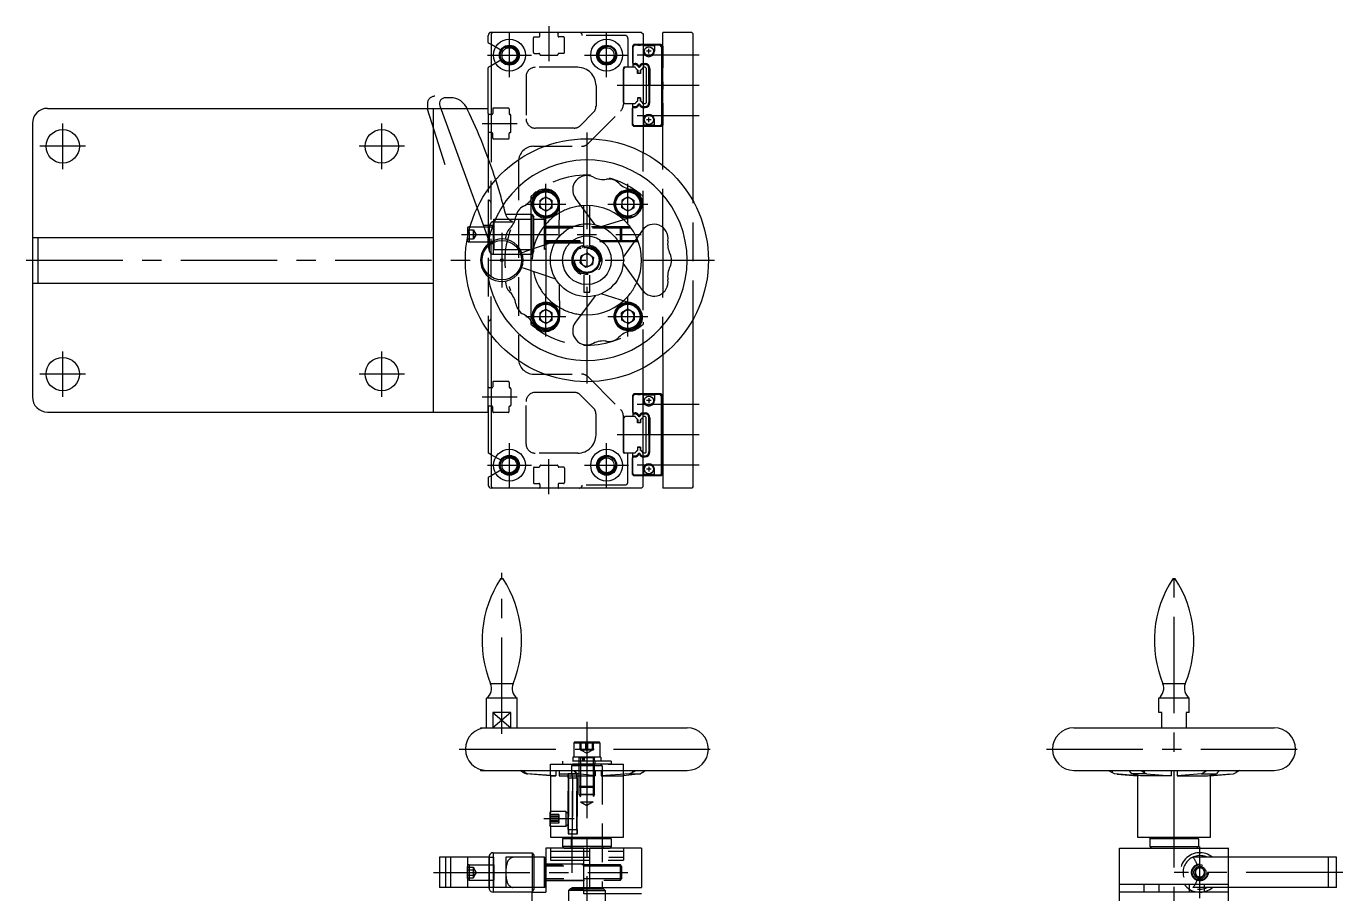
# Model space of a CAD drawing. Extents: x -44 to 453, y -18 to 783.
# Drawn here: x -2 to 431.3, y 497.4 to 782.9 of the extents above; entities that cross this region are included whole.
import ezdxf

# ---------------------------------------------------------------- set-up
doc = ezdxf.new("R2010")
doc.units = 0
for name, pattern in [('CENTER', [50.8, 31.75, -6.35, 6.35, -6.35]), ('DASHED', [19.05, 12.7, -6.35]), ('PHANTOM', [63.5, 31.75, -6.35, 6.35, -6.35, 6.35, -6.35])]:
    doc.linetypes.add(name, pattern=pattern)
doc.layers.get('0').update_dxf_attribs({"linetype": 'CONTINUOUS'})
doc.layers.add('CENTER', color=1, linetype='CENTER')

msp = doc.modelspace()

# ---------------------------------------------------------------- linework, layer by layer
at = {"color": 7, "linetype": 'CONTINUOUS'}
for p, q in [((150, 777.64), (150, 779.93)), ((151.5, 780.93), (151, 780.43)), ((151.5, 780.93), (151, 780.93)), ((151, 780.43), (151, 738.23)), ((200.5, 780.93), (151.5, 780.93)), ((200.5, 780.93), (201, 780.43)), ((201, 780.43), (201, 741.39)), ((207.5, 737.15), (207.5, 780.93)), ((215.5, 780.93), (207.5, 780.93)), ((217, 780.93), (215.5, 780.93)), ((217.5, 780.43), (217, 780.93)), ((217.5, 725.29), (217.5, 780.43)), ((151, 776.89), (150.15, 777.38)), ((207, 776.93), (201, 776.93)), ((206.7, 776.73), (201, 776.73)), ((201.1, 776.68), (201, 776.68)), ((201.1, 774.73), (201.1, 776.68)), ((204.7, 776.48), (201.1, 776.48)), ((204.7, 776.68), (204.7, 774.73)), ((206.6, 776.68), (204.7, 776.68)), ((207.1, 776.18), (206.6, 776.68)), ((207.2, 776.23), (206.7, 776.73)), ((207.5, 776.43), (207, 776.93)), ((207.1, 776.18), (207.1, 750.68)), ((207.2, 776.23), (207.2, 750.63)), ((207.5, 776.43), (207.5, 769.23)), ((203.7, 774.73), (202.1, 774.73)), ((202.9, 773.93), (202.9, 775.53)), ((150, 754.23), (150, 769.21)), ((151, 769.96), (150.15, 769.47)), ((201.7, 769.43), (201, 769.43)), ((201.01, 770.66), (201.01, 770.36)), ((201.01, 770.66), (201.63, 770.66)), ((201.01, 770.36), (201.63, 770.36)), ((201.63, 770.36), (201.63, 770.66)), ((202, 769.13), (201.7, 769.43)), ((202, 769.13), (202, 757.73)), ((202.93, 769.06), (203.23, 769.06)), ((202.93, 763.43), (202.93, 769.06)), ((203.23, 769.06), (203.23, 763.43)), ((207.25, 768.83), (207.5, 769.23)), ((207.25, 768.83), (207.25, 758.03)), ((202.93, 763.43), (202.93, 757.8)), ((203.23, 763.43), (202.93, 763.43)), ((203.23, 757.8), (203.23, 763.43)), ((207.5, 764.63), (207.25, 765.03)), ((207.5, 764.63), (207.5, 762.23)), ((137.58, 759.43), (136, 759.43)), ((207.5, 762.23), (207.25, 761.83)), ((5, 755.93), (132, 755.93)), ((132, 655.93), (132, 755.93)), ((132, 755.93), (134.42, 755.93)), ((134.12, 756.74), (146.37, 723.09)), ((143.04, 755.93), (150, 755.93)), ((150, 754.23), (150, 747.63)), ((151, 753.93), (150.3, 753.93)), ((201.7, 757.43), (201, 757.43)), ((201.01, 756.2), (201.01, 756.5)), ((201.01, 756.5), (201.63, 756.5)), ((201.01, 756.2), (201.63, 756.2)), ((201.63, 756.5), (201.63, 756.2)), ((202, 757.73), (201.7, 757.43)), ((202.93, 757.8), (203.23, 757.8)), ((207.25, 758.03), (207.5, 757.63)), ((207.5, 757.63), (207.5, 750.43)), ((0, 750.93), (0, 713.43)), ((201.1, 750.18), (201, 750.18)), ((206.7, 750.13), (201, 750.13)), ((207, 749.93), (201, 749.93)), ((201.1, 752.13), (201.1, 750.18)), ((204.7, 750.38), (201.1, 750.38)), ((203.7, 752.13), (202.1, 752.13)), ((202.9, 751.33), (202.9, 752.93)), ((204.7, 750.18), (204.7, 752.13)), ((206.6, 750.18), (204.7, 750.18)), ((207.1, 750.68), (206.6, 750.18)), ((207.2, 750.63), (206.7, 750.13)), ((207.5, 750.43), (207, 749.93)), ((150, 747.63), (150, 740.92)), ((151, 747.93), (150.3, 747.93)), ((164, 725.69), (164, 720.93)), ((164.76, 724.76), (164.41, 724.79)), ((164.76, 724.09), (164.41, 724.07)), ((166.98, 725.64), (166.94, 723.28)), ((166.98, 725.64), (169.04, 726.79)), ((169.04, 726.79), (171.06, 725.57)), ((171.02, 723.21), (171.06, 725.57)), ((173.41, 713.77), (173.53, 724.65)), ((185.24, 717.61), (178.75, 726.34)), ((181.5, 722.65), (181.5, 723.9)), ((183.5, 719.96), (183.5, 723.9)), ((193.98, 725.64), (193.94, 723.28)), ((196.04, 726.79), (193.98, 725.64)), ((196.04, 726.79), (198.06, 725.57)), ((198.02, 723.21), (198.06, 725.57)), ((200.24, 724.76), (200.59, 724.79)), ((200.24, 724.64), (200.59, 724.67)), ((164.5, 720.93), (159.27, 720.93)), ((164.5, 709.54), (164.5, 720.93)), ((164.5, 720.93), (165, 720.06)), ((165, 709.71), (165, 720.06)), ((165, 719.43), (168.5, 719.43)), ((168.96, 722.07), (166.94, 723.28)), ((168.5, 710.89), (168.5, 719.43)), ((168.5, 719.43), (169, 718.93)), ((168.96, 722.07), (171.02, 723.21)), ((187.15, 716.99), (197.53, 720.24)), ((195.96, 722.07), (193.94, 723.28)), ((198.02, 723.21), (195.96, 722.07)), ((143.2, 716.43), (143.2, 713.38)), ((143.7, 716.93), (143.7, 715.65)), ((143.7, 716.93), (144.04, 716.93)), ((169, 711.06), (169, 718.93)), ((200.76, 715.8), (194.46, 706.93)), ((201, 695.75), (201, 716.11)), ((207.5, 716.72), (207.5, 695.13)), ((0, 713.43), (0, 698.43)), ((0, 713.43), (1.83, 713.43)), ((1.83, 713.43), (1.83, 698.43)), ((1.85, 713.43), (118.98, 713.43)), ((118.98, 713.43), (132, 713.43)), ((172.24, 712.15), (161.92, 708.67)), ((172.24, 699.71), (161.92, 703.18)), ((164, 702.48), (164, 686.26)), ((200.78, 696.03), (194.46, 704.93)), ((0, 698.43), (0, 660.93)), ((0, 698.43), (1.83, 698.43)), ((1.85, 698.43), (118.98, 698.43)), ((118.98, 698.43), (132, 698.43)), ((169, 700.8), (169, 694.03)), ((173.41, 698.09), (173.53, 687.18)), ((185.24, 694.25), (178.75, 685.51)), ((197.62, 691.57), (187.15, 694.86)), ((166.98, 688.64), (169.04, 689.79)), ((169.04, 689.79), (171.06, 688.57)), ((195.96, 689.79), (193.94, 688.57)), ((198.02, 688.64), (195.96, 689.79)), ((164.76, 687.76), (164.41, 687.79)), ((164.76, 687.09), (164.41, 687.07)), ((166.98, 688.64), (166.94, 686.28)), ((168.96, 685.07), (166.94, 686.28)), ((168.96, 685.07), (171.02, 686.21)), ((171.02, 686.21), (171.06, 688.57)), ((193.98, 686.21), (193.94, 688.57)), ((196.04, 685.07), (193.98, 686.21)), ((196.04, 685.07), (198.06, 686.28)), ((198.02, 688.64), (198.06, 686.28)), ((200.24, 687.22), (200.59, 687.19)), ((200.24, 687.09), (200.59, 687.07)), ((217.5, 631.43), (217.5, 686.56)), ((150, 664.23), (150, 682.73)), ((151, 681.39), (151, 631.43)), ((207.5, 674.7), (207.5, 630.93)), ((201, 631.43), (201, 670.46)), ((150, 655.93), (150, 664.23)), ((151, 663.93), (150.3, 663.93)), ((207, 661.93), (201, 661.93)), ((206.7, 661.73), (201, 661.73)), ((201.1, 661.68), (201, 661.68)), ((201.1, 659.73), (201.1, 661.68)), ((204.7, 661.48), (201.1, 661.48)), ((203.7, 659.73), (202.1, 659.73)), ((202.9, 660.53), (202.9, 658.93)), ((204.7, 661.68), (204.7, 659.73)), ((206.6, 661.68), (204.7, 661.68)), ((207.1, 661.18), (206.6, 661.68)), ((207.2, 661.23), (206.7, 661.73)), ((207.5, 661.43), (207, 661.93)), ((207.1, 635.68), (207.1, 661.18)), ((207.2, 635.63), (207.2, 661.23)), ((207.5, 654.23), (207.5, 661.43)), ((217.5, 631.43), (217.5, 659)), ((5, 655.93), (132, 655.93)), ((132, 655.93), (150, 655.93)), ((150, 657.63), (150, 642.64)), ((151, 657.93), (150.3, 657.93)), ((201.7, 654.43), (201, 654.43)), ((201.01, 655.66), (201.01, 655.36)), ((201.01, 655.66), (201.63, 655.66)), ((201.01, 655.36), (201.63, 655.36)), ((201.63, 655.36), (201.63, 655.66)), ((202, 654.13), (201.7, 654.43)), ((207.25, 653.83), (207.5, 654.23)), ((202, 642.73), (202, 654.13)), ((202.93, 654.06), (203.23, 654.06)), ((202.93, 648.43), (202.93, 654.06)), ((203.23, 654.06), (203.23, 648.43)), ((207.25, 643.03), (207.25, 653.83)), ((207.5, 649.63), (207.25, 650.03)), ((203.23, 648.43), (202.93, 648.43)), ((202.93, 648.43), (202.93, 642.8)), ((203.23, 642.8), (203.23, 648.43)), ((207.5, 647.23), (207.25, 646.83)), ((207.5, 647.23), (207.5, 649.63)), ((151, 641.89), (150.15, 642.38)), ((201.7, 642.43), (201, 642.43)), ((201.01, 641.2), (201.01, 641.5)), ((201.01, 641.5), (201.63, 641.5)), ((201.63, 641.5), (201.63, 641.2)), ((202, 642.73), (201.7, 642.43)), ((202.93, 642.8), (203.23, 642.8)), ((207.25, 643.03), (207.5, 642.63)), ((207.5, 635.43), (207.5, 642.63)), ((201.01, 641.2), (201.63, 641.2)), ((201.1, 637.13), (201.1, 635.18)), ((203.7, 637.13), (202.1, 637.13)), ((202.9, 637.93), (202.9, 636.33)), ((204.7, 635.18), (204.7, 637.13)), ((150, 634.21), (150, 631.93)), ((151, 634.96), (150.15, 634.47)), ((201.1, 635.18), (201, 635.18)), ((206.7, 635.13), (201, 635.13)), ((207, 634.93), (201, 634.93)), ((204.7, 635.38), (201.1, 635.38)), ((206.6, 635.18), (204.7, 635.18)), ((207.1, 635.68), (206.6, 635.18)), ((207.2, 635.63), (206.7, 635.13)), ((207.5, 635.43), (207, 634.93)), ((151, 631.43), (151.5, 630.93)), ((151.5, 630.93), (151, 630.93)), ((200.5, 630.93), (151.5, 630.93)), ((201, 631.43), (200.5, 630.93)), ((217, 630.93), (207.5, 630.93)), ((215.5, 630.93), (207.5, 630.93)), ((217, 630.93), (215.5, 630.93)), ((217.5, 631.43), (217, 630.93)), ((217.5, 631.43), (217, 630.93)), ((154.91, 601), (154.09, 601)), ((376.17, 601), (375.34, 601)), ((158.19, 566.53), (150.81, 566.53)), ((379.45, 566.53), (372.07, 566.53)), ((159.5, 561.79), (149.5, 561.79)), ((149.5, 552), (149.5, 561.79)), ((159.5, 552), (159.5, 561.79)), ((380.76, 561.79), (370.76, 561.79)), ((370.76, 557), (370.76, 561.79)), ((380.76, 557), (380.76, 561.79)), ((157.5, 557), (151.5, 557)), ((151.5, 557), (151.5, 552)), ((157.5, 552), (157.5, 557)), ((371.76, 557), (370.76, 557)), ((371.76, 552), (371.76, 557)), ((379.76, 557), (379.76, 552)), ((380.76, 557), (379.76, 557)), ((147.5, 552), (147.5, 551.71)), ((147.5, 552), (149.93, 552)), ((149.93, 552), (215.5, 552)), ((342.76, 552), (408.76, 552)), ((147.5, 538.29), (147.5, 538)), ((147.5, 538), (149.93, 538)), ((149.93, 538), (215.5, 538)), ((161.92, 537.31), (160.61, 538)), ((161.92, 538), (161.92, 537.31)), ((162.9, 536.82), (161.92, 537.31)), ((172.24, 538), (172.24, 536.14)), ((173.41, 538), (173.41, 536.14)), ((173.52, 536.82), (173.53, 537.31)), ((178.75, 538), (178.75, 537.31)), ((179.37, 536.82), (178.75, 537.31)), ((185.24, 538), (185.24, 536.14)), ((187.15, 538), (187.15, 536.14)), ((197.53, 537.31), (196.55, 536.82)), ((197.53, 538), (197.53, 537.31)), ((198.58, 537.89), (197.53, 537.31)), ((200.76, 537.31), (200.17, 536.82)), ((200.76, 537.31), (201.71, 538)), ((342.76, 538), (408.76, 538)), ((354.16, 538), (355.34, 537.31)), ((355.34, 538), (355.34, 537.31)), ((356.16, 536.82), (355.34, 537.31)), ((360.82, 538), (361.44, 537.31)), ((361.44, 537.31), (361.75, 536.82)), ((365.24, 537.72), (365.88, 537.31)), ((365.88, 538), (365.88, 537.31)), ((365.89, 537.31), (366.72, 536.82)), ((374.76, 538), (374.76, 536.14)), ((376.76, 538), (376.76, 536.14)), ((385.63, 537.31), (384.79, 536.82)), ((385.63, 538), (385.63, 537.31)), ((386.28, 537.72), (385.63, 537.31)), ((390.07, 537.31), (389.76, 536.82)), ((390.7, 538), (390.07, 537.31)), ((395.35, 536.82), (396.17, 537.31)), ((397.35, 538), (396.17, 537.31)), ((396.17, 538), (396.17, 537.31)), ((170.5, 536.14), (162.66, 536.82)), ((162.66, 536.82), (162.9, 536.82)), ((172.24, 536.14), (162.9, 536.82)), ((170.5, 536.14), (172.24, 536.14)), ((170.5, 536.14), (170.5, 524.49)), ((173.52, 536.82), (173.41, 536.14)), ((173.41, 536.14), (185.24, 536.14)), ((185.24, 536.14), (179.37, 536.82)), ((196.55, 536.82), (187.15, 536.14)), ((187.15, 536.14), (194.46, 536.14)), ((200.17, 536.82), (194.46, 536.14)), ((194.5, 516), (194.5, 536.14)), ((196.55, 536.82), (200.17, 536.82)), ((364.07, 536.14), (356.16, 536.82)), ((357.05, 536.75), (363.76, 536.14)), ((366.72, 536.82), (361.75, 536.82)), ((364.69, 536.14), (361.75, 536.82)), ((363.76, 536.14), (363.76, 516)), ((364.07, 536.14), (363.76, 536.14)), ((364.07, 536.28), (364.07, 536.14)), ((374.76, 536.14), (364.69, 536.14)), ((366.72, 536.82), (374.76, 536.14)), ((384.79, 536.82), (376.76, 536.14)), ((376.76, 536.14), (386.82, 536.14)), ((384.79, 536.82), (389.76, 536.82)), ((386.82, 536.14), (389.76, 536.82)), ((387.44, 536.14), (395.35, 536.82)), ((387.44, 536.28), (387.44, 536.14)), ((387.44, 536.14), (387.76, 536.14)), ((394.46, 536.75), (387.76, 536.14)), ((387.76, 516), (387.76, 536.14)), ((170.51, 524.42), (170.3, 524.06)), ((170.5, 524.49), (170.51, 524.42)), ((170.3, 524.06), (170.3, 519.95)), ((170.51, 519.58), (170.3, 519.95)), ((170.51, 519.58), (170.5, 519.5)), ((170.5, 519.5), (170.5, 516)), ((170.5, 516), (194.5, 516)), ((174.5, 515.5), (175, 516)), ((190.5, 515.5), (190, 516)), ((190.5, 515.5), (190, 516)), ((363.76, 516), (375.76, 516)), ((367.76, 515.5), (368.26, 516)), ((375.76, 516), (387.76, 516)), ((383.76, 515.5), (383.26, 516)), ((181.5, 512.4), (169, 512.4)), ((169, 512.4), (169, 507.34)), ((190.5, 515.5), (174.5, 515.5)), ((174.5, 515.5), (174.5, 512.9)), ((190.5, 512.9), (174.5, 512.9)), ((174.5, 512.9), (175, 512.4)), ((175, 512.4), (190, 512.4)), ((200.5, 512.4), (183.5, 512.4)), ((190.5, 512.9), (190, 512.4)), ((190.5, 515.5), (190.5, 512.9)), ((200.5, 512.4), (200.5, 499.4)), ((357.78, 512.4), (393.76, 512.4)), ((357.78, 494.3), (357.78, 512.4)), ((357.78, 512.4), (363.85, 512.4)), ((383.76, 515.5), (367.76, 515.5)), ((367.76, 515.5), (367.76, 512.9)), ((367.76, 512.9), (375.76, 512.9)), ((367.76, 512.9), (368.26, 512.4)), ((375.76, 512.9), (383.76, 512.9)), ((383.76, 512.9), (383.26, 512.4)), ((383.76, 515.5), (383.76, 512.9)), ((387.66, 512.4), (393.76, 512.4)), ((393.73, 494.3), (393.73, 512.4)), ((134, 509.4), (134, 499.4)), ((136, 509.4), (134, 509.4)), ((137.58, 509.4), (136, 509.4)), ((143.22, 509.4), (137.58, 509.4)), ((150.25, 509.4), (143.22, 509.4)), ((143.22, 509.4), (143.22, 499.4)), ((150.25, 509.4), (150.25, 499.4)), ((150.38, 509.93), (150.38, 499.4)), ((151.64, 510.9), (164.5, 510.9)), ((151.64, 510.9), (151.64, 497.9)), ((164.5, 510.9), (164.5, 497.9)), ((164.5, 510.9), (165, 510.03)), ((165, 510.03), (165, 498.77)), ((168.5, 509.4), (165, 509.4)), ((169, 508.9), (168.5, 509.4)), ((168.5, 509.4), (168.5, 499.4)), ((168.5, 499.4), (168.5, 509.4)), ((169, 508.9), (169, 499.9)), ((169, 508.9), (169, 507.34)), ((426.57, 509.4), (393.76, 509.4)), ((426.57, 499.4), (426.57, 509.4)), ((429.26, 509.4), (426.57, 509.4)), ((429.26, 499.4), (429.26, 509.4)), ((136, 499.4), (134, 499.4)), ((137.58, 499.4), (136, 499.4)), ((143.22, 499.4), (137.58, 499.4)), ((150.25, 499.4), (143.22, 499.4)), ((150.38, 499.4), (150.38, 498.87)), ((164.5, 497.9), (165, 498.77)), ((168.5, 499.4), (165, 499.4)), ((169, 499.9), (168.5, 499.4)), ((169, 501.46), (169, 497.9)), ((181.5, 499.4), (187.53, 499.4)), ((181.5, 497.4), (181.5, 499.4)), ((181.5, 499.3), (187.5, 499.3)), ((181.5, 499), (188, 499)), ((181.5, 498.5), (188.5, 498.5)), ((187.5, 499.4), (187.5, 499.3)), ((187.53, 499.4), (200.5, 499.4)), ((188, 499), (188.5, 498.5)), ((188.5, 498.5), (188.5, 497.4)), ((393.76, 500.4), (357.78, 500.4)), ((365.81, 500.4), (365.81, 497.9)), ((370.76, 500.4), (370.76, 497.9)), ((380.76, 500.4), (380.76, 497.9)), ((385.71, 500.4), (385.71, 497.9)), ((426.57, 499.4), (393.76, 499.4)), ((429.26, 499.4), (426.57, 499.4)), ((164.5, 497.9), (151.64, 497.9)), ((164.5, 489.3), (164.5, 497.9)), ((164.5, 497.9), (168.98, 497.9)), ((200.5, 497.4), (181.5, 497.4)), ((393.76, 497.9), (357.78, 497.9))]:
    msp.add_line(p, q, dxfattribs=at)
at = {"color": 3, "linetype": 'DASHED'}
for p, q in [((166.7, 780.93), (151.5, 780.93)), ((167, 779.73), (167, 780.63)), ((173, 779.73), (173, 780.63)), ((180, 780.93), (173.3, 780.93)), ((195, 779.93), (181, 779.93)), ((154.37, 774.95), (151, 776.89)), ((164.9, 774.33), (164.9, 779.13)), ((165.2, 779.43), (166.7, 779.43)), ((174.8, 779.43), (173.3, 779.43)), ((175.1, 774.33), (175.1, 779.13)), ((196, 778.93), (196, 769.43)), ((198, 776.93), (197.5, 776.43)), ((197.5, 776.43), (197.5, 770.93)), ((198.1, 776.73), (197.6, 776.23)), ((198.1, 776.68), (197.6, 776.18)), ((197.6, 776.23), (197.6, 776.18)), ((197.6, 776.18), (197.6, 770.66)), ((201, 776.93), (198, 776.93)), ((199.3, 776.73), (198.1, 776.73)), ((201, 776.68), (198.1, 776.68)), ((199.3, 776.73), (199.3, 776.68)), ((199.3, 776.73), (200.1, 776.73)), ((200.1, 776.73), (200.1, 776.68)), ((201, 776.73), (200.1, 776.73)), ((154.37, 771.91), (151, 769.96)), ((165.2, 774.03), (166.7, 774.03)), ((167.3, 773.43), (172.7, 773.43)), ((174.8, 774.03), (173.3, 774.03)), ((179.5, 769.43), (165.5, 769.43)), ((195, 769.43), (194.5, 768.93)), ((194.5, 769.13), (194.5, 757.17)), ((194.5, 757.93), (194.5, 768.93)), ((196, 769.43), (194.8, 769.43)), ((198.44, 769.43), (195, 769.43)), ((197.5, 770.93), (197.6, 770.71)), ((197.6, 770.66), (198.39, 770.66)), ((197.6, 770.66), (197.6, 770.36)), ((197.6, 770.36), (198.39, 770.36)), ((197.6, 770.36), (197.6, 769.43)), ((198.39, 770.66), (198.39, 770.36)), ((198.65, 769.06), (198.44, 769.43)), ((199.2, 767.43), (199.2, 768.54)), ((199.2, 768.46), (199.25, 768.44)), ((200.2, 767.43), (199.2, 767.43)), ((199.25, 768.44), (199.25, 767.48)), ((199.25, 767.48), (200.15, 767.48)), ((199.52, 770.01), (199.26, 769.86)), ((199.26, 769.86), (199.35, 769.7)), ((199.61, 769.85), (199.35, 769.7)), ((199.52, 770.01), (199.61, 769.85)), ((199.62, 769.84), (199.61, 769.85)), ((199.61, 769.85), (199.61, 769.85)), ((199.61, 769.85), (199.62, 769.84)), ((199.88, 770.01), (199.79, 769.85)), ((199.79, 769.85), (199.79, 769.85)), ((199.79, 769.85), (200.05, 769.7)), ((199.88, 770.01), (200.14, 769.86)), ((200.05, 769.7), (200.14, 769.86)), ((200.2, 768.46), (200.15, 768.44)), ((200.15, 767.48), (200.15, 768.44)), ((200.2, 768.54), (200.2, 767.43)), ((200.96, 769.43), (200.75, 769.06)), ((201, 769.43), (200.96, 769.43)), ((162.5, 766.43), (162.5, 752.43)), ((185.5, 763.43), (185.5, 756.66)), ((199.2, 759.43), (199.2, 758.32)), ((200.2, 759.43), (199.2, 759.43)), ((199.2, 758.39), (199.25, 758.42)), ((199.25, 758.42), (199.25, 759.38)), ((199.25, 759.38), (200.15, 759.38)), ((200.15, 759.38), (200.15, 758.42)), ((200.2, 758.39), (200.15, 758.42)), ((200.2, 758.32), (200.2, 759.43)), ((134.42, 755.93), (143.04, 755.93)), ((151.2, 753.93), (151, 753.93)), ((151.5, 755.73), (151.5, 754.23)), ((156.6, 756.03), (151.8, 756.03)), ((156.9, 755.73), (156.9, 754.23)), ((184.62, 754.53), (180.39, 750.31)), ((182.88, 744.31), (193.62, 755.05)), ((195, 757.43), (194.5, 757.93)), ((198.44, 757.43), (195, 757.43)), ((197.5, 755.93), (197.6, 756.15)), ((197.5, 750.43), (197.5, 755.93)), ((197.6, 756.5), (197.6, 757.43)), ((197.6, 756.2), (197.6, 756.5)), ((197.6, 756.5), (198.39, 756.5)), ((197.6, 756.2), (198.39, 756.2)), ((197.6, 750.68), (197.6, 756.2)), ((198.39, 756.2), (198.39, 756.5)), ((198.65, 757.8), (198.44, 757.43)), ((199.26, 757), (199.35, 757.16)), ((199.52, 756.85), (199.26, 757)), ((199.61, 757.01), (199.35, 757.16)), ((199.52, 756.85), (199.61, 757)), ((199.62, 757.01), (199.61, 757.01)), ((199.61, 757.01), (199.61, 757)), ((199.61, 757), (199.62, 757.01)), ((199.79, 757.01), (200.05, 757.16)), ((199.79, 757.01), (199.79, 757.01)), ((199.88, 756.85), (199.79, 757.01)), ((199.88, 756.85), (200.14, 757)), ((200.05, 757.16), (200.14, 757)), ((200.96, 757.43), (200.75, 757.8)), ((201, 757.43), (200.96, 757.43)), ((157.5, 748.23), (157.5, 753.63)), ((198, 749.93), (197.5, 750.43)), ((198.1, 750.18), (197.6, 750.68)), ((197.6, 750.63), (197.6, 750.68)), ((198.1, 750.13), (197.6, 750.63)), ((201, 749.93), (198, 749.93)), ((201, 750.18), (198.1, 750.18)), ((199.3, 750.13), (198.1, 750.13)), ((199.3, 750.13), (199.3, 750.18)), ((199.3, 750.13), (200.1, 750.13)), ((200.1, 750.13), (200.1, 750.18)), ((201, 750.13), (200.1, 750.13)), ((151.2, 747.93), (151, 747.93)), ((151.5, 746.13), (151.5, 747.63)), ((156.6, 745.83), (151.8, 745.83)), ((156.9, 746.13), (156.9, 747.63)), ((178.27, 749.43), (165.5, 749.43)), ((150, 740.92), (150, 725.77)), ((165, 743.43), (180.76, 743.43)), ((201, 716.11), (201, 741.51)), ((151, 681.27), (151, 738.23)), ((160, 738.43), (160, 673.43)), ((207.5, 716.72), (207.5, 737.03)), ((150, 725.77), (150, 682.61)), ((164, 726.95), (164, 725.69)), ((217.5, 686.56), (217.5, 725.29)), ((146.37, 723.09), (150.38, 712.07)), ((151.84, 719.43), (165, 719.43)), ((151.84, 719.43), (151.84, 709.43)), ((151.84, 709.43), (151.84, 719.43)), ((159.27, 720.93), (155.8, 720.93)), ((164, 720.93), (164, 709.93)), ((181.5, 710.83), (181.5, 722.65)), ((183.5, 710.83), (183.5, 719.96)), ((143.2, 715.93), (145.2, 715.93)), ((143.2, 715.93), (145.2, 715.93)), ((143.7, 714.43), (143.7, 715.65)), ((143.7, 715.26), (143.7, 711.93)), ((144.04, 716.93), (151.84, 716.93)), ((145.2, 715.93), (146.07, 714.43)), ((145.2, 715.18), (145.2, 715.93)), ((145.2, 715.18), (145.2, 715.93)), ((145.2, 715.18), (145.2, 715.93)), ((145.2, 715.93), (145.2, 715.18)), ((145.2, 714.43), (145.2, 715.18)), ((145.2, 713.68), (145.2, 715.18)), ((145.2, 715.18), (145.2, 713.68)), ((145.2, 715.18), (145.2, 714.43)), ((148.43, 717.43), (151.84, 717.43)), ((149.88, 713.45), (148.43, 717.42)), ((150.38, 716.78), (150.38, 708.95)), ((151.64, 718.58), (158.14, 718.58)), ((151.64, 718.58), (158.14, 718.58)), ((151.64, 718.58), (151.64, 707.97)), ((151.84, 711.43), (151.84, 717.43)), ((151.84, 711.93), (151.84, 716.93)), ((169, 717.18), (181.5, 717.18)), ((196.75, 716.93), (169, 716.93)), ((197.07, 716.49), (169, 716.49)), ((193.51, 711.93), (193.51, 716.93)), ((193.51, 716.93), (193.94, 716.49)), ((193.94, 716.49), (193.94, 712.36)), ((143.2, 714.43), (145.2, 714.43)), ((143.2, 714.43), (145.2, 714.43)), ((143.2, 713.38), (143.2, 712.93)), ((143.2, 712.93), (143.2, 712.43)), ((143.2, 712.93), (145.2, 712.93)), ((143.2, 712.93), (145.2, 712.93)), ((143.7, 711.93), (151.84, 711.93)), ((146.07, 714.43), (145.2, 712.93)), ((145.2, 713.68), (145.2, 714.43)), ((145.2, 714.43), (145.2, 713.68)), ((145.2, 713.68), (145.2, 712.93)), ((145.2, 712.93), (145.2, 713.68)), ((145.2, 712.93), (145.2, 713.68)), ((145.2, 713.68), (145.2, 712.93)), ((149.88, 713.45), (150.38, 712.07)), ((150.38, 712.07), (149.88, 713.45)), ((149.88, 713.45), (149.88, 711.43)), ((149.88, 711.43), (151.84, 711.43)), ((168.5, 709.43), (168.5, 710.89)), ((199.31, 712.36), (169, 712.36)), ((199.47, 711.93), (169, 711.93)), ((169, 711.68), (181.5, 711.68)), ((169, 711.06), (169, 711.06)), ((169, 711.06), (169, 700.8)), ((193.52, 711.93), (193.94, 712.36)), ((151.64, 707.93), (164.5, 707.93)), ((151.84, 709.43), (168.5, 709.43)), ((164, 709.93), (164, 702.48)), ((164.5, 707.93), (164.5, 709.54)), ((164.5, 707.93), (165, 708.79)), ((165, 708.79), (165, 709.71)), ((168.5, 709.43), (169, 709.93)), ((180.32, 705.03), (180.63, 707.36)), ((180.57, 709.72), (180.42, 710.03)), ((182.81, 708.26), (180.63, 707.36)), ((181.19, 709.97), (181.08, 710.3)), ((182.81, 708.26), (184.68, 706.83)), ((184.68, 706.83), (184.37, 704.49)), ((180.32, 705.03), (182.19, 703.59)), ((182.19, 703.59), (184.37, 704.49)), ((181.5, 701.03), (181.5, 695.43)), ((183.5, 695.43), (183.5, 701.03)), ((181.5, 695.43), (183.5, 695.43)), ((201, 670.46), (201, 695.75)), ((207.5, 674.58), (207.5, 695.13)), ((164, 686.26), (164, 684.91)), ((201, 685.59), (201, 684.91)), ((165, 668.43), (180.76, 668.43)), ((182.88, 667.55), (193.62, 656.81)), ((151.2, 663.93), (151, 663.93)), ((151.5, 665.73), (151.5, 664.23)), ((156.6, 666.03), (151.8, 666.03)), ((156.9, 665.73), (156.9, 664.23)), ((157.5, 663.63), (157.5, 658.23)), ((162.5, 645.43), (162.5, 659.43)), ((178.27, 662.43), (165.5, 662.43)), ((184.62, 657.32), (180.39, 661.55)), ((198, 661.93), (197.5, 661.43)), ((197.5, 661.43), (197.5, 655.93)), ((198.1, 661.73), (197.6, 661.23)), ((198.1, 661.68), (197.6, 661.18)), ((197.6, 661.23), (197.6, 661.18)), ((197.6, 661.18), (197.6, 655.66)), ((201, 661.93), (198, 661.93)), ((199.3, 661.73), (198.1, 661.73)), ((201, 661.68), (198.1, 661.68)), ((199.3, 661.73), (199.3, 661.68)), ((199.3, 661.73), (200.1, 661.73)), ((200.1, 661.73), (200.1, 661.68)), ((201, 661.73), (200.1, 661.73)), ((151.2, 657.93), (151, 657.93)), ((151.5, 656.13), (151.5, 657.63)), ((156.6, 655.83), (151.8, 655.83)), ((156.9, 656.13), (156.9, 657.63)), ((185.5, 648.43), (185.5, 655.2)), ((194.5, 642.73), (194.5, 654.68)), ((195, 654.43), (194.5, 653.93)), ((198.44, 654.43), (195, 654.43)), ((197.5, 655.93), (197.6, 655.71)), ((197.6, 655.66), (197.6, 655.36)), ((197.6, 655.66), (198.39, 655.66)), ((197.6, 655.36), (198.39, 655.36)), ((197.6, 655.36), (197.6, 654.43)), ((198.39, 655.66), (198.39, 655.36)), ((198.65, 654.06), (198.44, 654.43)), ((199.52, 655.01), (199.26, 654.86)), ((199.26, 654.86), (199.35, 654.7)), ((199.61, 654.85), (199.35, 654.7)), ((199.52, 655.01), (199.61, 654.85)), ((199.62, 654.84), (199.61, 654.85)), ((199.61, 654.85), (199.61, 654.85)), ((199.61, 654.85), (199.62, 654.84)), ((199.88, 655.01), (199.79, 654.85)), ((199.79, 654.85), (199.79, 654.85)), ((199.79, 654.85), (200.05, 654.7)), ((199.88, 655.01), (200.14, 654.86)), ((200.05, 654.7), (200.14, 654.86)), ((200.96, 654.43), (200.75, 654.06)), ((201, 654.43), (200.96, 654.43)), ((194.5, 653.93), (194.5, 642.93)), ((199.2, 652.43), (199.2, 653.54)), ((199.2, 653.46), (199.25, 653.44)), ((200.2, 652.43), (199.2, 652.43)), ((199.25, 653.44), (199.25, 652.48)), ((199.25, 652.48), (200.15, 652.48)), ((200.2, 653.46), (200.15, 653.44)), ((200.15, 652.48), (200.15, 653.44)), ((200.2, 653.54), (200.2, 652.43)), ((154.37, 639.95), (151, 641.89)), ((179.5, 642.43), (165.5, 642.43)), ((195, 642.43), (194.5, 642.93)), ((196, 642.43), (194.8, 642.43)), ((198.44, 642.43), (195, 642.43)), ((196, 632.93), (196, 642.43)), ((197.6, 641.5), (197.6, 642.43)), ((197.6, 641.5), (198.39, 641.5)), ((197.6, 641.2), (197.6, 641.5)), ((198.39, 641.2), (198.39, 641.5)), ((198.65, 642.8), (198.44, 642.43)), ((199.2, 644.43), (199.2, 643.32)), ((200.2, 644.43), (199.2, 644.43)), ((199.2, 643.39), (199.25, 643.42)), ((199.25, 643.42), (199.25, 644.38)), ((199.25, 644.38), (200.15, 644.38)), ((199.26, 642), (199.35, 642.16)), ((199.52, 641.85), (199.26, 642)), ((199.61, 642.01), (199.35, 642.16)), ((199.52, 641.85), (199.61, 642)), ((199.62, 642.01), (199.61, 642.01)), ((199.61, 642.01), (199.61, 642)), ((199.61, 642), (199.62, 642.01)), ((199.79, 642.01), (200.05, 642.16)), ((199.79, 642.01), (199.79, 642.01)), ((199.88, 641.85), (199.79, 642.01)), ((199.88, 641.85), (200.14, 642)), ((200.05, 642.16), (200.14, 642)), ((200.15, 644.38), (200.15, 643.42)), ((200.2, 643.39), (200.15, 643.42)), ((200.2, 643.32), (200.2, 644.43)), ((200.96, 642.43), (200.75, 642.8)), ((201, 642.43), (200.96, 642.43)), ((154.37, 636.91), (151, 634.96)), ((164.9, 637.53), (164.9, 632.73)), ((165.2, 637.83), (166.7, 637.83)), ((167.3, 638.43), (172.7, 638.43)), ((174.8, 637.83), (173.3, 637.83)), ((175.1, 637.53), (175.1, 632.73)), ((197.5, 640.93), (197.6, 641.15)), ((197.5, 635.43), (197.5, 640.93)), ((197.6, 641.2), (198.39, 641.2)), ((197.6, 635.68), (197.6, 641.2)), ((198, 634.93), (197.5, 635.43)), ((198.1, 635.18), (197.6, 635.68)), ((197.6, 635.63), (197.6, 635.68)), ((198.1, 635.13), (197.6, 635.63)), ((201, 634.93), (198, 634.93)), ((201, 635.18), (198.1, 635.18)), ((199.3, 635.13), (198.1, 635.13)), ((199.3, 635.13), (199.3, 635.18)), ((199.3, 635.13), (200.1, 635.13)), ((200.1, 635.13), (200.1, 635.18)), ((201, 635.13), (200.1, 635.13)), ((166.7, 630.93), (151.5, 630.93)), ((165.2, 632.43), (166.7, 632.43)), ((167, 632.13), (167, 631.23)), ((173, 632.13), (173, 631.23)), ((174.8, 632.43), (173.3, 632.43)), ((180, 630.93), (173.3, 630.93)), ((195, 631.93), (181, 631.93)), ((178.25, 547.05), (186.75, 547.05)), ((178.25, 547.05), (178.25, 542.3)), ((186.5, 547.3), (178.5, 547.3)), ((180.32, 547.3), (182.19, 547.3)), ((180.32, 544.8), (180.32, 547.3)), ((180.32, 547.3), (180.63, 547.3)), ((182.81, 547.3), (180.63, 547.3)), ((180.63, 544.8), (180.63, 547.3)), ((182.19, 544.8), (182.19, 547.3)), ((182.19, 547.3), (184.37, 547.3)), ((182.81, 544.8), (182.81, 547.3)), ((182.81, 547.3), (184.68, 547.3)), ((184.37, 544.8), (184.37, 547.3)), ((184.68, 547.3), (184.37, 547.3)), ((184.68, 544.8), (184.68, 547.3)), ((186.75, 547.05), (186.75, 542.3)), ((187.1, 542.3), (177.9, 542.3)), ((177.9, 542.3), (177.9, 541)), ((186.71, 542.3), (178.25, 542.3)), ((179.82, 542.3), (185.19, 542.3)), ((185.05, 542.3), (179.95, 542.3)), ((179.95, 541), (179.95, 542.3)), ((185, 542.1), (180, 542.1)), ((180, 530), (180, 542.1)), ((180.32, 544.8), (181.26, 544.8)), ((180.32, 544.8), (180.48, 544.8)), ((181.34, 542.3), (180.42, 542.3)), ((180.42, 542.3), (180.42, 541)), ((180.43, 542.3), (180.43, 527.6)), ((180.44, 544.8), (182.5, 543.61)), ((181.26, 544.8), (180.46, 544.8)), ((181.72, 544.8), (180.48, 544.8)), ((180.48, 544.8), (180.63, 544.8)), ((181.72, 544.8), (180.63, 544.8)), ((181.71, 542.3), (181.08, 542.3)), ((181.08, 542.3), (181.08, 541)), ((181.26, 544.8), (182.19, 544.8)), ((181.26, 544.8), (183.28, 544.8)), ((181.34, 541), (181.34, 542.3)), ((181.71, 541), (181.71, 542.3)), ((182.81, 544.8), (181.72, 544.8)), ((183.74, 544.8), (181.72, 544.8)), ((182.19, 544.8), (183.28, 544.8)), ((184.56, 544.8), (182.5, 543.61)), ((182.81, 544.8), (183.74, 544.8)), ((183.28, 544.8), (184.37, 544.8)), ((183.28, 544.8), (184.52, 544.8)), ((183.74, 544.8), (184.68, 544.8)), ((183.74, 544.8), (184.54, 544.8)), ((184.52, 544.8), (184.37, 544.8)), ((184.68, 544.8), (184.52, 544.8)), ((184.57, 542.3), (184.57, 527.6)), ((185.05, 541), (185.05, 542.3)), ((187.1, 542.3), (187.1, 541)), ((170.5, 540), (194.5, 540)), ((170.5, 536.14), (170.5, 540)), ((190.5, 541), (174.5, 541)), ((174.5, 541), (174.5, 540)), ((190.5, 540), (174.54, 540)), ((177.5, 539.5), (178, 540)), ((187.5, 539.5), (177.5, 539.5)), ((177.5, 537), (177.5, 539.5)), ((187.09, 541), (177.9, 541)), ((186.95, 540), (178.05, 540)), ((180, 539.75), (179.75, 540)), ((185.25, 540), (179.8, 540)), ((179.9, 541), (179.9, 540)), ((185.08, 541), (179.91, 541)), ((185.08, 540), (179.91, 540)), ((185.05, 541), (179.95, 541)), ((180, 539.75), (185, 539.75)), ((181.34, 541), (180.42, 541)), ((181.71, 541), (181.08, 541)), ((185, 539.75), (185.25, 540)), ((185, 530), (185, 539.75)), ((185.1, 541), (185.1, 540)), ((187.5, 539.5), (187, 540)), ((187.5, 539.5), (187.5, 499.3)), ((190.5, 541), (190.5, 540)), ((194.5, 536.14), (194.5, 540)), ((173.52, 536.82), (179.37, 536.82)), ((176.46, 537), (176.3, 536.84)), ((176.3, 535.5), (176.3, 536.84)), ((176.3, 535.5), (176.3, 518.5)), ((176.3, 518.5), (176.3, 535.5)), ((176.3, 535.5), (176.46, 535.5)), ((176.3, 535.5), (176.46, 535.5)), ((176.46, 537), (179.3, 537)), ((176.46, 535.5), (176.46, 537)), ((176.46, 518.5), (176.46, 535.5)), ((176.46, 535.5), (176.46, 518.5)), ((176.46, 535.5), (179.14, 535.5)), ((176.46, 535.5), (179.14, 535.5)), ((177.73, 535.5), (177.73, 518.5)), ((177.73, 518.5), (177.73, 535.5)), ((177.73, 535.5), (179.3, 535.5)), ((177.73, 535.5), (179.3, 535.5)), ((179.14, 537), (179.3, 536.86)), ((179.14, 535.5), (179.14, 537)), ((179.14, 535.5), (179.14, 518.5)), ((179.14, 518.5), (179.14, 535.5)), ((179.14, 535.5), (179.3, 535.5)), ((179.14, 535.5), (179.3, 535.5)), ((179.3, 535.5), (179.3, 537)), ((179.3, 535.5), (179.3, 536.84)), ((179.3, 535.5), (179.3, 518.5)), ((179.3, 518.5), (179.3, 535.5)), ((179.3, 518.5), (179.3, 535.5)), ((179.3, 535.5), (179.3, 518.5)), ((185, 532.73), (180, 532.73)), ((180.43, 532.3), (180, 532.73)), ((180, 530), (185, 530)), ((180, 530), (180.43, 529.25)), ((184.6, 530), (180.4, 530)), ((184.57, 532.3), (180.43, 532.3)), ((184.57, 532.3), (185, 532.73)), ((185, 530), (184.57, 529.25)), ((170.56, 524.5), (170.51, 524.42)), ((170.51, 524.42), (170.56, 524.14)), ((170.56, 519.5), (170.56, 524.5)), ((175.55, 524.5), (170.56, 524.5)), ((175.55, 524.5), (175.55, 519.5)), ((175.55, 524.5), (176.3, 523.75)), ((180.43, 527.6), (182.5, 526.41)), ((180.43, 527.6), (184.57, 527.6)), ((184.57, 527.6), (182.5, 526.41)), ((173.3, 523.43), (170.3, 523.43)), ((173.3, 522.88), (170.3, 522.88)), ((173.3, 522.55), (170.3, 522.55)), ((173.3, 521.45), (170.3, 521.45)), ((173.3, 521.12), (170.3, 521.12)), ((173.3, 520.57), (170.3, 520.57)), ((173.3, 523.43), (173.3, 522.55)), ((173.3, 523.43), (173.3, 522.88)), ((173.3, 522.88), (173.3, 521.45)), ((173.3, 521.12), (173.3, 522.55)), ((173.3, 520.57), (173.3, 521.45)), ((173.3, 521.12), (173.3, 520.57)), ((175.55, 519.5), (176.3, 520.25)), ((176.3, 523.75), (176.3, 520.25)), ((170.56, 519.86), (170.51, 519.58)), ((170.56, 519.5), (170.51, 519.58)), ((175.55, 519.5), (170.56, 519.5)), ((176.46, 518.5), (176.3, 518.5)), ((176.46, 518.5), (176.3, 518.5)), ((176.3, 518.5), (176.3, 517.17)), ((176.3, 517.17), (176.46, 517.01)), ((176.46, 518.5), (179.14, 518.5)), ((176.46, 518.5), (179.14, 518.5)), ((176.46, 518.5), (176.46, 517.01)), ((179.3, 517), (176.46, 517.01)), ((177.45, 515.5), (176.95, 516)), ((177.5, 517), (177.5, 499.4)), ((177.73, 518.5), (179.3, 518.5)), ((177.73, 518.5), (179.3, 518.5)), ((179.3, 518.5), (179.14, 518.5)), ((179.3, 518.5), (179.14, 518.5)), ((179.14, 518.5), (179.14, 517)), ((179.14, 517), (179.3, 517.16)), ((179.3, 518.5), (179.3, 517)), ((179.3, 518.5), (179.3, 517.16)), ((187.55, 515.5), (188.05, 516)), ((170.5, 512.4), (170.5, 508.4)), ((170.5, 511.4), (194.5, 511.4)), ((177.45, 512.9), (176.95, 512.4)), ((177.45, 512.9), (177.45, 515.5)), ((181.5, 499.4), (181.5, 512.4)), ((183.5, 499.4), (183.5, 512.4)), ((187.55, 515.5), (187.55, 512.9)), ((187.55, 512.9), (188.05, 512.4)), ((194.5, 512.4), (194.5, 508.4)), ((136, 509.4), (136, 499.4)), ((137.58, 509.4), (137.58, 499.4)), ((150.25, 509.4), (151.84, 509.4)), ((151.84, 499.4), (151.84, 509.4)), ((155.79, 509.4), (155.79, 499.4)), ((158.14, 509.4), (155.79, 509.4)), ((165, 509.4), (158.14, 509.4)), ((181.5, 507.15), (169, 507.15)), ((170.5, 509.4), (181.5, 509.4)), ((170.5, 508.4), (194.5, 508.4)), ((170.7, 509.4), (194.5, 509.4)), ((393.76, 509.4), (381.9, 509.4)), ((143.2, 502.4), (143.2, 506.4)), ((143.2, 506.13), (143.2, 505.27)), ((143.2, 505.27), (143.2, 506.13)), ((143.2, 506.13), (145.2, 506.13)), ((143.2, 505.27), (143.2, 503.53)), ((143.2, 503.53), (143.2, 505.27)), ((143.2, 505.27), (145.2, 505.27)), ((143.2, 505.27), (145.2, 505.27)), ((143.2, 503.53), (143.2, 502.67)), ((143.2, 502.67), (143.2, 503.53)), ((143.2, 503.53), (145.2, 503.53)), ((143.2, 503.53), (145.2, 503.53)), ((143.2, 502.67), (145.2, 502.67)), ((143.7, 506.9), (151.84, 506.9)), ((143.7, 506.9), (143.7, 501.9)), ((145.2, 506.13), (145.2, 505.7)), ((145.2, 505.7), (145.2, 506.13)), ((145.2, 505.9), (146.07, 504.4)), ((145.2, 505.7), (145.2, 505.9)), ((145.2, 505.7), (145.2, 504.4)), ((145.2, 505.7), (145.2, 504.4)), ((145.2, 505.7), (145.2, 505.27)), ((145.2, 505.27), (145.2, 505.7)), ((145.2, 505.27), (145.2, 504.4)), ((145.2, 504.4), (145.2, 505.27)), ((146.07, 504.4), (145.2, 502.9)), ((145.2, 504.4), (145.2, 503.1)), ((145.2, 503.1), (145.2, 504.4)), ((145.2, 504.4), (145.2, 503.53)), ((145.2, 503.53), (145.2, 504.4)), ((145.2, 503.53), (145.2, 503.1)), ((145.2, 503.1), (145.2, 503.53)), ((145.2, 503.1), (145.2, 502.9)), ((145.2, 503.1), (145.2, 502.67)), ((145.2, 502.67), (145.2, 503.1)), ((151.84, 506.9), (151.84, 501.9)), ((193.51, 506.9), (169, 506.9)), ((193.94, 506.47), (169, 506.47)), ((193.94, 506.47), (193.51, 506.9)), ((193.51, 501.9), (193.51, 506.9)), ((193.94, 506.47), (193.94, 502.33)), ((384.26, 506.13), (382.76, 505.27)), ((382.76, 505.27), (382.76, 503.53)), ((382.76, 503.53), (384.26, 502.67)), ((385.76, 505.27), (384.26, 506.13)), ((384.26, 502.67), (385.76, 503.53)), ((385.76, 503.53), (385.76, 505.27)), ((143.7, 501.9), (151.84, 501.9)), ((158.14, 499.4), (150.25, 499.4)), ((165, 499.4), (158.14, 499.4)), ((193.94, 502.33), (169, 502.33)), ((169, 501.9), (193.51, 501.9)), ((181.5, 501.65), (169, 501.65)), ((177, 499), (176.5, 498.5)), ((176.5, 498.5), (176.5, 480.3)), ((181.5, 498.5), (176.5, 498.5)), ((181.5, 499), (177, 499)), ((177.2, 499), (181.5, 499)), ((181.5, 499.3), (177.5, 499.3)), ((193.51, 501.9), (193.94, 502.33)), ((393.76, 499.4), (381.9, 499.4)), ((188.5, 497.4), (188.5, 480.3))]:
    msp.add_line(p, q, dxfattribs=at)
at = {"color": 3, "linetype": 'PHANTOM'}
for p in [(130, 757.43), (130, 757.43), (135.81, 737.32)]:
    msp.add_line(p, (130, 755.67), dxfattribs=at)
at = {"color": 3, "linetype": 'CONTINUOUS'}
for p, q in [((157.5, 557), (151.5, 552)), ((151.5, 557), (157.5, 552))]:
    msp.add_line(p, q, dxfattribs=at)
at = {"color": 7, "linetype": 'CONTINUOUS'}
for centre, radius in [((157, 773.43), 5.25), ((157, 773.43), 3.3), ((157, 773.43), 2.46), ((189, 773.43), 5.25), ((189, 773.43), 3.3), ((189, 773.43), 2.46), ((202.9, 774.73), 1.5), ((202.9, 752.13), 1.5), ((10, 743.43), 5.5), ((115, 743.43), 5.5), ((182.5, 705.93), 40), ((169, 724.43), 4), ((196, 724.43), 4), ((182.5, 705.93), 12), ((154.5, 705.93), 6.5), ((182.5, 705.93), 8), ((154.5, 705.93), 0.415), ((169, 687.43), 4), ((196, 687.43), 4), ((10, 668.43), 5.5), ((115, 668.43), 5.5), ((202.9, 659.73), 1.5), ((157, 638.43), 5.25), ((157, 638.43), 3.3), ((189, 638.43), 5.25), ((189, 638.43), 3.3), ((157, 638.43), 2.46), ((189, 638.43), 2.46), ((202.9, 637.13), 1.5)]:
    msp.add_circle(centre, radius, dxfattribs=at)
at = {"color": 3, "linetype": 'CONTINUOUS'}
for centre in [(157, 773.43), (189, 773.43), (157, 638.43), (189, 638.43)]:
    msp.add_circle(centre, 3, dxfattribs=at)
at = {"color": 3, "linetype": 'DASHED'}
for centre, radius in [((189, 773.43), 2.75), ((182.5, 705.93), 4.25), ((182.5, 705.93), 4), ((189, 638.43), 2.75), ((384.26, 504.4), 2.75), ((384.26, 504.4), 2.5), ((384.26, 504.4), 2)]:
    msp.add_circle(centre, radius, dxfattribs=at)
at = {"color": 7, "linetype": 'CONTINUOUS'}
for centre, radius, start, end in [((151, 779.93), 1, 90, 180), ((150.3, 777.64), 0.3, 180, 240), ((202.9, 774.73), 1.8, 180, 0), ((150.3, 769.21), 0.3, 120, 180), ((201.01, 769.36), 1.3, 90, 90.2346), ((201.01, 769.36), 1, 90, 90.3049), ((201.63, 769.06), 1.6, 0.0008, 89.9992), ((201.63, 769.06), 1.3, 0, 90), ((136, 757.43), 2, 90, 200), ((137.58, 753.43), 6, 20, 90), ((5, 750.93), 5, 90, 180), ((-18.76, 676.98), 180, 17.9285, 25.8569), ((150.3, 754.23), 0.3, 180, 270), ((201.01, 757.5), 1, 269.6951, 270), ((201.01, 757.5), 1.3, 269.7654, 270), ((202.9, 752.13), 1.8, 0, 180), ((201.63, 757.8), 1.3, 270, 0), ((201.63, 757.8), 1.6, 270.0008, 359.9992), ((150.3, 747.63), 0.3, 90, 180), ((182.5, 705.93), 33, 189.2441, 170.7559), ((182.5, 729.13), 4.67, 62.8742, 216.6157), ((187.83, 739.55), 7.04, 242.9344, 279.3617), ((189.71, 728.09), 4.57, 44.3074, 99.1855), ((168.86, 724.7), 4.67, 359.3445, 153.167), ((169, 724.43), 4.25, 179.0338, 109.4003), ((169, 724.43), 4.6, 96.596, 155.6427), ((169, 724.43), 4.25, 109.4003, 142.8384), ((169, 724.43), 4.6, 15.828, 96.596), ((196, 724.43), 4.6, 321.7973, 272.7509), ((196, 724.43), 4.25, 359.0338, 289.4003), ((197.88, 736.1), 6.87, 224.771, 261.4514), ((196.14, 724.7), 4.67, 287.3484, 81.1693), ((163.74, 719.55), 4.68, 116.932, 171.5815), ((158.54, 729.89), 6.89, 296.5846, 333.4135), ((169, 724.43), 4.6, 155.6427, 349.1791), ((169, 724.43), 4.25, 142.8384, 179.0338), ((169, 724.43), 2.04, 119.0338, 179.0338), ((169, 724.43), 2.04, 179.0338, 239.0338), ((169, 724.43), 2.04, 59.0338, 119.0338), ((169, 724.43), 2.04, 299.0338, 359.0338), ((169, 724.43), 2.04, 359.0338, 59.0338), ((182.5, 705.93), 18, 48.0133, 95.9862), ((196, 724.43), 2.04, 119.0338, 179.0338), ((196, 724.43), 2.04, 179.0338, 239.0338), ((196, 724.43), 2.04, 59.0338, 119.0338), ((196, 724.43), 2.04, 299.0338, 359.0338), ((196, 724.43), 2.04, 359.0338, 59.0338), ((196, 724.43), 4.25, 347.2581, 359.0338), ((152.31, 721.31), 6.89, 314.5718, 351.4285), ((169, 724.43), 2.04, 239.0338, 299.0338), ((182.5, 705.93), 18, 120.0138, 138.5904), ((196, 724.43), 2.04, 239.0338, 299.0338), ((196, 724.43), 4.25, 312.7419, 347.2581), ((143.7, 716.43), 0.5, 90, 180), ((160.43, 713.1), 4.67, 135.0686, 183.5235), ((204.56, 713.1), 4.67, 350.8817, 144.6107), ((154.5, 705.93), 7, 130.7728, 229.2272), ((154.5, 705.93), 7, 229.2272, 130.7728), ((182.5, 705.93), 18, 336.0167, 23.9868), ((215.99, 711.23), 6.91, 170.6293, 207.3632), ((51.63, 1187.22), 491.1, 282.871, 282.979), ((205.71, 705.93), 4.66, 332.8419, 26.5315), ((160.44, 698.78), 4.64, 71.3612, 82.7243), ((182.5, 705.93), 18, 192.0147, 239.9813), ((215.99, 700.62), 6.91, 152.6641, 189.3981), ((160.43, 698.76), 4.67, 176.4765, 224.9314), ((204.57, 698.76), 4.67, 215.7587, 9.1259), ((152.31, 690.54), 6.89, 8.5715, 45.4282), ((163.74, 692.3), 4.68, 188.4185, 243.068), ((169, 687.43), 4.6, 10.9379, 204.3573), ((169, 687.43), 4.25, 250.5997, 179.0338), ((169, 687.43), 2.04, 119.0338, 179.0338), ((169, 687.43), 2.04, 59.0338, 119.0338), ((169, 687.43), 2.04, 359.0338, 59.0338), ((182.5, 705.93), 18, 264.0145, 311.9518), ((196, 687.43), 4.6, 87.8044, 36.6527), ((196, 687.43), 4.25, 47.2581, 0.9662), ((196, 687.43), 2.04, 120.9662, 180.9662), ((196, 687.43), 2.04, 60.9662, 120.9662), ((196.15, 687.15), 4.66, 278.7821, 71.5119), ((196, 687.43), 2.04, 0.9662, 60.9662), ((196, 687.43), 4.25, 12.7419, 47.2581), ((158.54, 681.96), 6.89, 26.5865, 63.4154), ((168.86, 687.15), 4.66, 206.841, 359.7084), ((169, 687.43), 4.25, 179.0338, 217.1616), ((169, 687.43), 4.6, 204.3573, 343.3749), ((169, 687.43), 4.25, 217.1616, 250.5997), ((169, 687.43), 2.04, 179.0338, 239.0338), ((169, 687.43), 2.04, 239.0338, 299.0338), ((169, 687.43), 2.04, 299.0338, 359.0338), ((182.5, 682.73), 4.67, 143.4098, 298.1405), ((196, 687.43), 2.04, 180.9662, 240.9662), ((196, 687.43), 2.04, 240.9662, 300.9662), ((196, 687.43), 2.04, 300.9662, 0.9662), ((196, 687.43), 4.25, 0.9662, 12.7419), ((189.71, 683.76), 4.57, 260.8145, 315.6926), ((197.88, 675.76), 6.87, 98.5486, 135.229), ((187.83, 672.3), 7.04, 80.6383, 117.0656), ((150.3, 664.23), 0.3, 180, 270), ((5, 660.93), 5, 180, 270), ((202.9, 659.73), 1.8, 180, 0), ((150.3, 657.63), 0.3, 90, 180), ((201.01, 654.36), 1.3, 90, 90.2346), ((201.01, 654.36), 1, 90, 90.3049), ((201.63, 654.06), 1.6, 0.0008, 89.9992), ((201.63, 654.06), 1.3, 0, 90), ((150.3, 642.64), 0.3, 180, 240), ((201.01, 642.5), 1, 269.6951, 270), ((201.63, 642.8), 1.6, 270.0008, 359.9992), ((201.63, 642.8), 1.3, 270, 0), ((201.01, 642.5), 1.3, 269.7654, 270), ((202.9, 637.13), 1.8, 0, 180), ((150.3, 634.21), 0.3, 120, 180), ((151, 631.93), 1, 180, 270), ((185, 580.67), 37, 146.6714, 202.4708), ((124, 580.67), 37, 337.5292, 33.3286), ((406.26, 580.67), 37, 146.6714, 202.4708), ((345.26, 580.67), 37, 337.5292, 33.3286), ((147.11, 565), 4, 306.6383, 22.4708), ((161.89, 565), 4, 157.5292, 233.3617), ((368.37, 565), 4, 306.6383, 22.4708), ((383.14, 565), 4, 157.5292, 233.3617), ((149.5, 545), 7, 90, 270), ((215.5, 545), 7, 270, 90), ((342.76, 545), 7, 90, 270), ((408.76, 545), 7, 270, 90), ((256.12, 713.64), 200, 241.4254, 242.1391), ((172.21, 537.33), 1.32, 359.1756, 30.4726), ((180.52, 539.57), 2.87, 213.1964, 232.0119), ((197.48, 539.55), 1.99, 303.4499, 308.8816), ((366.2, 539.09), 1.68, 220.462, 234.7696), ((385.31, 539.09), 1.68, 305.2304, 319.538), ((171.64, 504.4), 21.97, 165.4299, 166.8456), ((151.64, 509.6), 1.3, 90, 165.4299), ((171.64, 504.4), 21.97, 193.1544, 194.5701), ((151.64, 499.2), 1.3, 194.5701, 270), ((187.8, 499.3), 0.3, 180, 270)]:
    msp.add_arc(centre, radius, start, end, dxfattribs=at)
at = {"color": 3, "linetype": 'DASHED'}
for centre, radius, start, end in [((166.7, 780.63), 0.3, 0, 90), ((173.3, 780.63), 0.3, 90, 180), ((180, 779.93), 1, 0, 90), ((195, 778.93), 1, 0, 90), ((157, 773.43), 2.75, 215.6448, 144.3552), ((165.2, 779.13), 0.3, 90, 180), ((166.7, 779.73), 0.3, 270, 0), ((173.3, 779.73), 0.3, 180, 270), ((174.8, 779.13), 0.3, 0, 90), ((154.52, 775.2), 0.3, 240, 324.3552), ((154.52, 771.65), 0.3, 35.6448, 120), ((165.2, 774.33), 0.3, 180, 270), ((166.7, 773.73), 0.3, 0, 90), ((167.3, 773.73), 0.3, 180, 270), ((172.7, 773.73), 0.3, 270, 0), ((173.3, 773.73), 0.3, 90, 180), ((174.8, 774.33), 0.3, 270, 0), ((165.5, 766.43), 3, 90, 180), ((179.5, 763.43), 6, 0, 90), ((194.8, 769.13), 0.3, 90, 180), ((198.39, 769.36), 1.3, 30, 90), ((198.39, 769.36), 1, 30, 90), ((199.79, 769.72), 1.32, 210, 243.402), ((199.7, 769.9), 0.4, 210, 330), ((201.01, 769.36), 1.3, 90.2346, 150), ((201.01, 769.36), 1, 90.3049, 150), ((199.61, 769.72), 1.32, 296.598, 330), ((199.79, 757.14), 1.32, 116.598, 150), ((199.61, 757.14), 1.32, 30, 63.402), ((151.2, 754.23), 0.3, 270, 0), ((151.8, 755.73), 0.3, 90, 180), ((156.6, 755.73), 0.3, 0, 90), ((157.2, 754.23), 0.3, 180, 270), ((157.2, 753.63), 0.3, 0, 90), ((182.5, 756.66), 3, 315, 0), ((191.5, 757.17), 3, 315, 0), ((198.39, 757.5), 1, 270, 330), ((198.39, 757.5), 1.3, 270, 330), ((199.7, 756.96), 0.4, 30, 150), ((201.01, 757.5), 1.3, 210, 269.7654), ((201.01, 757.5), 1, 210, 269.6951), ((165.5, 752.43), 3, 180, 270), ((178.27, 752.43), 3, 270, 315), ((151.2, 747.63), 0.3, 0, 90), ((151.8, 746.13), 0.3, 180, 270), ((156.6, 746.13), 0.3, 270, 0), ((157.2, 747.63), 0.3, 90, 180), ((157.2, 748.23), 0.3, 270, 0), ((165, 738.43), 5, 90, 180), ((180.76, 746.43), 3, 270, 315), ((-18.76, 676.98), 180, 14.1431, 17.9285), ((182.5, 705.93), 28, 48.6456, 131.3544), ((182.5, 705.93), 28, 48.6456, 131.3544), ((149.7, 724.51), 1.3, 0, 76.6576), ((182.5, 705.93), 18, 95.9862, 120.0138), ((159.54, 722.33), 4, 200, 249.5), ((159.54, 722.33), 4, 200, 249.5), ((159.54, 722.33), 4, 200.4815, 249.4941), ((182.5, 705.93), 18, 23.9868, 48.0133), ((196, 724.43), 4.6, 272.7509, 321.7973), ((171.64, 714.43), 21.39, 173.6791, 186.3201), ((171.64, 714.43), 21.39, 173.6791, 186.3201), ((153.03, 716.64), 2.66, 146.9732, 176.9739), ((151.69, 717.54), 1.04, 92.8793, 148.133), ((182.5, 705.93), 27, 158.355, 201.645), ((182.5, 705.93), 18, 138.5904, 192.0147), ((143.7, 712.43), 0.5, 180, 270), ((171.64, 714.43), 21.97, 187.848, 194.5701), ((182.5, 705.93), 5, 101.537, 78.463), ((151.64, 709.23), 1.3, 194.5701, 270), ((182.5, 705.93), 4.6, 116.9483, 107.9483), ((182.5, 705.93), 2.04, 112.4483, 172.4483), ((182.5, 705.93), 2.04, 52.4483, 112.4483), ((182.5, 705.93), 2.04, 352.4483, 52.4483), ((182.5, 705.93), 2.04, 172.4483, 232.4483), ((182.5, 705.93), 2.04, 232.4483, 292.4483), ((182.5, 705.93), 2.04, 292.4483, 352.4483), ((182.5, 705.93), 18, 311.9518, 336.0167), ((182.5, 705.93), 18, 239.9813, 264.0145), ((196, 687.43), 4.6, 36.6527, 87.8044), ((149.7, 687.11), 1.3, 283.3424, 0), ((182.5, 705.93), 28, 228.6456, 311.3544), ((182.5, 705.93), 28, 228.6456, 311.3544), ((165, 673.43), 5, 180, 270), ((180.76, 665.43), 3, 45, 90), ((151.2, 664.23), 0.3, 270, 0), ((151.8, 665.73), 0.3, 90, 180), ((156.6, 665.73), 0.3, 0, 90), ((157.2, 664.23), 0.3, 180, 270), ((157.2, 663.63), 0.3, 0, 90), ((165.5, 659.43), 3, 90, 180), ((178.27, 659.43), 3, 45, 90), ((151.2, 657.63), 0.3, 0, 90), ((151.8, 656.13), 0.3, 180, 270), ((156.6, 656.13), 0.3, 270, 0), ((157.2, 657.63), 0.3, 90, 180), ((157.2, 658.23), 0.3, 270, 0), ((182.5, 655.2), 3, 0, 45), ((191.5, 654.68), 3, 0, 45), ((198.39, 654.36), 1.3, 30, 90), ((198.39, 654.36), 1, 30, 90), ((199.7, 654.9), 0.4, 210, 330), ((201.01, 654.36), 1.3, 90.2346, 150), ((201.01, 654.36), 1, 90.3049, 150), ((199.79, 654.72), 1.32, 210, 243.402), ((199.61, 654.72), 1.32, 296.598, 330), ((179.5, 648.43), 6, 270, 0), ((165.5, 645.43), 3, 180, 270), ((194.8, 642.73), 0.3, 180, 270), ((198.39, 642.5), 1, 270, 330), ((198.39, 642.5), 1.3, 270, 330), ((199.79, 642.14), 1.32, 116.598, 150), ((199.7, 641.96), 0.4, 30, 150), ((201.01, 642.5), 1.3, 210, 269.7654), ((201.01, 642.5), 1, 210, 269.6951), ((199.61, 642.14), 1.32, 30, 63.402), ((154.52, 640.2), 0.3, 240, 324.3552), ((154.52, 636.65), 0.3, 35.6448, 120), ((157, 638.43), 2.75, 215.6448, 144.3552), ((165.2, 637.53), 0.3, 90, 180), ((166.7, 638.13), 0.3, 270, 0), ((167.3, 638.13), 0.3, 90, 180), ((172.7, 638.13), 0.3, 0, 90), ((173.3, 638.13), 0.3, 180, 270), ((174.8, 637.53), 0.3, 0, 90), ((165.2, 632.73), 0.3, 180, 270), ((174.8, 632.73), 0.3, 270, 0), ((195, 632.93), 1, 270, 0), ((166.7, 632.13), 0.3, 0, 90), ((166.7, 631.23), 0.3, 270, 0), ((173.3, 632.13), 0.3, 90, 180), ((173.3, 631.23), 0.3, 180, 270), ((180, 631.93), 1, 270, 0), ((178.5, 547.05), 0.25, 90, 180), ((186.5, 547.05), 0.25, 0, 90), ((179.8, 542.1), 0.2, 0, 90), ((185.2, 542.1), 0.2, 90, 180), ((172.37, 535.45), 5.36, 0.3711, 16.8611), ((172.59, 518.52), 5.14, 342.7932, 359.7565), ((167.14, 504.33), 11.35, 161.4292, 195.9131), ((158.86, 506.74), 2.76, 105.1369, 154.1856), ((384.26, 504.4), 6.5, 50.2849, 309.7151), ((384.26, 504.4), 5.53, 64.7754, 295.2246), ((376.65, 504.54), 7.15, 20.1116, 42.7693), ((143.7, 506.4), 0.5, 90, 180), ((384.26, 504.4), 1.5, 120, 180), ((384.26, 504.4), 1.5, 180, 240), ((384.26, 504.4), 1.5, 60, 120), ((384.26, 504.4), 1.5, 240, 300), ((384.26, 504.4), 1.5, 0, 60), ((384.26, 504.4), 1.5, 300, 0), ((143.7, 502.4), 0.5, 180, 270), ((158.9, 502.12), 2.82, 198.6616, 254.4695), ((177.2, 499.3), 0.3, 270, 0), ((376.65, 504.26), 7.15, 317.2307, 339.8884)]:
    msp.add_arc(centre, radius, start, end, dxfattribs=at)
at = {"color": 3, "linetype": 'PHANTOM'}
msp.add_arc((132.5, 757.43), 2.5, 90, 180, dxfattribs=at)
msp.add_arc((132.5, 757.43), 2.5, 90, 180, dxfattribs=at)
at = {"layer": 'CENTER', "color": 1, "linetype": 'CENTER'}
for p, q in [((157, 766.18), (157, 780.68)), ((170, 782.93), (170, 771.43)), ((189, 766.18), (189, 780.68)), ((149.75, 773.43), (164.25, 773.43)), ((181.75, 773.43), (196.25, 773.43)), ((219.5, 773.43), (199, 773.43)), ((219.5, 763.43), (192.5, 763.43)), ((10, 735.93), (10, 750.93)), ((115, 735.93), (115, 750.93)), ((148, 750.93), (159.5, 750.93)), ((219.5, 753.43), (199, 753.43)), ((182.5, 747.93), (182.5, 663.93)), ((17.5, 743.43), (2.5, 743.43)), ((122.5, 743.43), (107.5, 743.43)), ((169, 717.83), (169, 731.03)), ((196, 717.83), (196, 731.03)), ((162.4, 724.43), (175.6, 724.43)), ((189.4, 724.43), (202.6, 724.43)), ((154.5, 714.93), (154.5, 696.93)), ((141.2, 714.43), (200.37, 714.43)), ((-2, 705.93), (224.5, 705.93)), ((169, 680.83), (169, 694.03)), ((196, 680.83), (196, 694.03)), ((162.4, 687.43), (175.6, 687.43)), ((189.4, 687.43), (202.6, 687.43)), ((10, 660.93), (10, 675.93)), ((115, 660.93), (115, 675.93)), ((17.5, 668.43), (2.5, 668.43)), ((122.5, 668.43), (107.5, 668.43)), ((148, 660.93), (159.5, 660.93)), ((219.5, 658.43), (199, 658.43)), ((157, 631.18), (157, 645.68)), ((189, 631.18), (189, 645.68)), ((219.5, 648.43), (192.5, 648.43)), ((207.5, 648.43), (194.5, 648.43)), ((149.75, 638.43), (164.25, 638.43)), ((170, 628.93), (170, 640.43)), ((181.75, 638.43), (196.25, 638.43)), ((219.5, 638.43), (199, 638.43)), ((154.5, 550), (154.5, 603)), ((375.76, -2), (375.76, 603)), ((182.52, 554), (182.5, -2)), ((140.5, 545), (224.5, 545)), ((333.76, 545), (417.76, 545)), ((178.3, 522), (168.3, 522)), ((384.26, 495.9), (384.26, 512.9)), ((132, 504.4), (195.94, 504.4)), ((431.26, 504.4), (375.76, 504.4))]:
    msp.add_line(p, q, dxfattribs=at)

doc.saveas('drawing.dxf')
